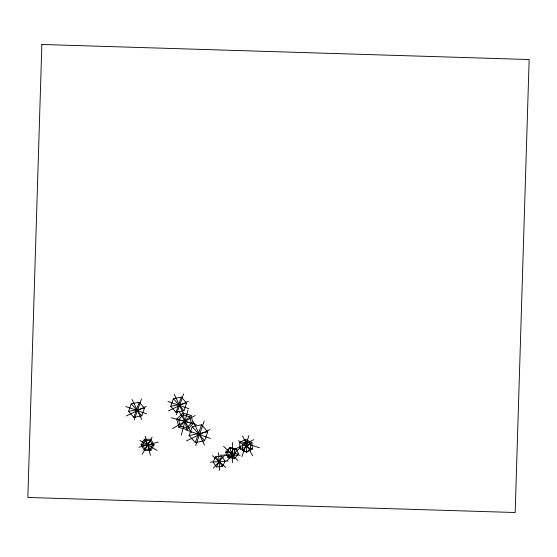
<?xml version="1.0" encoding="UTF-8"?>
<svg xmlns="http://www.w3.org/2000/svg" width="557" height="557" viewBox="0 0 557 557"><rect width="100%" height="100%" fill="white"/><g stroke="black" fill="none" stroke-linecap="round" stroke-linejoin="round"><path stroke-width="0.84" d="M242.65 449.896L242.817 444.409L246.842 441.172L250.706 443.414L250.539 448.893L246.507 452.138L242.65 449.896L250.706 443.414M246.507 452.138L246.842 441.172M181.276 435.198L188.001 410.091M241.968 456.649L248.923 435.504M134.195 419.908L141.492 398.965M176.36 414.791L183.65 393.848M195.702 445.509L204.238 421.008M128.549 411.393L131.229 403.79L139.201 402.203L144.486 408.211L141.798 415.821L133.833 417.409L128.549 411.393L144.486 408.211M133.833 417.409L139.201 402.203M170.707 406.276L173.394 398.673L181.359 397.085L186.644 403.094L183.963 410.704L175.991 412.291L170.707 406.276L186.644 403.094M175.991 412.291L181.359 397.085M189.095 435.553L192.235 426.655L201.557 424.789L207.74 431.828L204.6 440.726L195.277 442.585L189.095 435.553L207.74 431.828M195.277 442.585L201.557 424.789M215.789 456.656L213.122 461.99L216.457 466.933L222.459 466.55L225.132 461.21L221.797 456.267L215.789 456.656L222.459 466.55M216.457 466.933L221.797 456.267M142.181 454.338L152.096 437.161M141.074 444.848L144.374 439.243L150.87 439.292L154.08 444.946L150.787 450.55L144.284 450.502L141.074 444.848L154.08 444.946M144.284 450.502L145.105 449.102M150.049 440.691L150.87 439.292M145.05 449.29L150.188 440.545L152.695 444.959L150.125 449.332L145.05 449.29L142.55 444.876L145.119 440.503L150.188 440.545M227.319 451.678L229.881 447.737L233.849 448.573L235.263 453.356L232.708 457.304L228.732 456.462L227.319 451.678L235.263 453.356M228.732 456.462L233.849 448.573M213.324 468.2L225.07 454.839M225.627 452.173L229.804 447.737L236.279 448.677L238.584 454.059L234.406 458.495L227.931 457.548L225.627 452.173L228.057 452.528M227.931 457.548L229.122 456.28M234.49 450.578L236.279 448.677M227.138 460.555L240.701 446.993M176.764 419.094L182.835 413.12L191.044 415.39L193.188 423.633L187.117 429.607L178.908 427.337L176.764 419.094L179.229 419.776M178.56 419.658L183.295 414.993L189.7 416.761L191.371 423.195L186.637 427.853L180.231 426.084L178.56 419.658L191.371 423.195M178.908 427.337L191.044 415.39M172.621 428.556L195.124 415.557M239.587 442.537L245.477 439.341L251.917 442.55L252.474 448.963L246.591 452.166L240.151 448.949L239.587 442.537L243.172 444.326M240.151 448.949L243.089 447.348M249.71 443.748L251.917 442.55M233.961 449.694L253.783 439.682M126.355 415.954L146.324 406.304M168.513 410.836L188.482 401.179M186.525 440.879L209.892 429.586M138.971 447.236L158.132 442.098M210.358 462.171L228.105 461.022M219.89 455.173L240.13 455.173M234.532 453.468L238.584 454.059M171.194 417.736L196.294 424.462M190.724 422.951L193.188 423.633M238.354 440.845L259.506 447.793M167.97 401.423L188.92 408.72M125.812 406.547L146.756 413.837M185.892 429.872L210.4 438.408M250.33 447.891L252.474 448.963M139.863 440.441L157.046 450.355M242.817 444.409L250.539 448.893M212.363 455.661L225.731 467.4M223.587 446.248L237.902 460.555M173.394 398.673L183.963 410.704M192.235 426.655L204.6 440.726M131.229 403.79L141.798 415.821M179.131 411.324L191.413 432.587M144.374 439.243L150.787 450.55M242.532 435.985L252.572 455.856M193.23 421.642L204.523 445.001M174.244 394.391L183.566 413.677M132.086 399.508L141.736 419.477M233.091 455.424L234.406 458.495M229.881 447.737L232.708 457.304M145.3 436.263L150.439 455.431M182.835 413.12L187.117 429.607M245.477 439.341L245.755 442.543M218.546 452.618L219.695 470.373M232.52 442.55L232.52 462.79M41.852 44.476L27.85 497.471L291.429 505.617A2179.193 0.494 1.8 0 0 429.266 509.871L515.176 512.524L529.15 59.529L41.852 44.476"/></g></svg>
